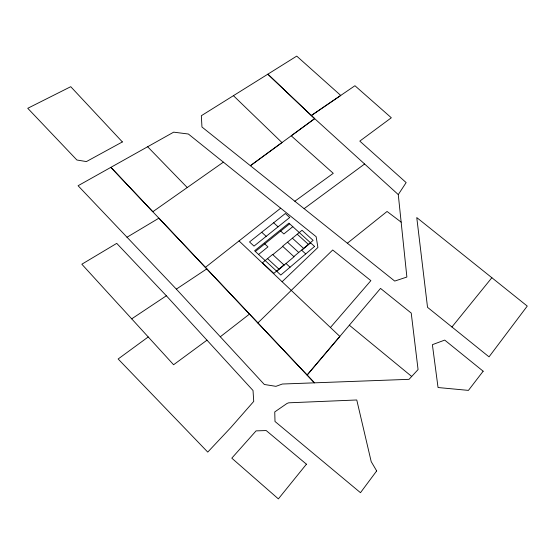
<?xml version="1.0" encoding="UTF-8"?>
<svg xmlns="http://www.w3.org/2000/svg" width="555" height="555" viewBox="0 0 555 555"><rect width="100%" height="100%" fill="white"/><g stroke="black" fill="none" stroke-linecap="round" stroke-linejoin="round"><path stroke-width="0.83" d="M398.275 194.59L406.142 182.588L359.8 141.109L391.324 117.778L354.943 85.734L311.286 115.558L267.836 74.183L201.34 115.718L201.958 127.012L394.716 281.073L406.877 277.042L398.275 194.59L311.286 115.558L340.742 95.439L296.724 56.11L267.836 74.183L314.671 118.638L291.229 135.815L333.264 173.32L294.837 201.236M451.937 326.985L491.862 277.722L527.25 306.082L489.031 356.858L427.53 307.331L416.763 217.574L491.862 277.722M282.113 281.725L317.904 247.461L316.135 236.673L188.36 134.012L173.673 132.159L78.082 185.731L176.344 289.127L264.319 384.476L275.939 386.342L282.328 384.025L409.049 379.329L418.068 369.568L411.227 313.075L380.522 288.406L307.109 375.062L339.861 336.427L239.038 240.925M330.433 327.499L370.865 280.643L332.702 250L257.86 322.948M283.931 264.901L273.837 273.386L262.432 262.813L272.602 254.461L284.139 265.096M293.838 256.576L313.131 240.364L302.017 230.276L282.585 246.253L294.046 256.764L276.765 271.298M310.606 242.847L301.747 250.291L305.729 253.926M272.81 254.648L282.793 246.441M258.588 254.468L267.961 246.857L264.756 243.902M292.818 226.676L283.862 233.953L280.684 231.053M255.362 251.484L289.661 223.811M347.361 243.222L387.071 211.469L401.147 222.132M223.381 162.15L152.805 211.739L110.889 167.36L205.385 267.385L280.684 208.187M220.307 336.774L249.5 314.075M304.126 208.659L364.6 164.002M206.987 340.166L173.597 364.746L81.842 264.215L116.73 243.368L166.361 295.78L253.025 390.505L253.732 401.411L230.873 427.482L207.75 452.096L118.146 358.988L148.227 336.954M314.671 118.638L250.374 165.716L281.968 142.579L233.426 95.668M131.708 318.841L166.361 295.78M176.344 289.127L206.793 268.877L314.463 382.839L205.385 267.385M126.963 237.262L158.903 218.171L206.793 268.877M349.338 325.202L411.692 376.47M297.223 234.217L308.372 244.36M292.388 238.192L303.571 248.397M273.65 222.777L278.076 226.815M287.511 242.202L298.729 252.47M261.71 232.254L266.171 236.354M286.033 263.5L290.05 267.205M267.545 258.616L278.908 269.126M147.651 146.756L187.243 187.541M376.665 470.924L360.479 492.694L275.002 421.474L274.746 411.935L287.018 403.45L288.69 402.812L356.768 399.982L371.205 461.628L376.665 470.924M483.162 371.205L468.434 390.387L438.041 387.529L432.387 344.676L444.715 340.097L483.162 371.205M306.429 464.188L278.374 498.889L231.796 458.159L256.077 430.881L266.192 430.555L306.429 464.188M314.56 246.441L280.802 275.037L254.599 250.777L288.912 223.131L314.56 246.441M289.731 217.477L254.003 246.101L249.514 241.945L285.339 213.495L289.731 217.477M122.371 141.934L86.407 161.581L76.881 160L27.75 108.294L70.735 86.691L122.371 141.934"/></g></svg>
